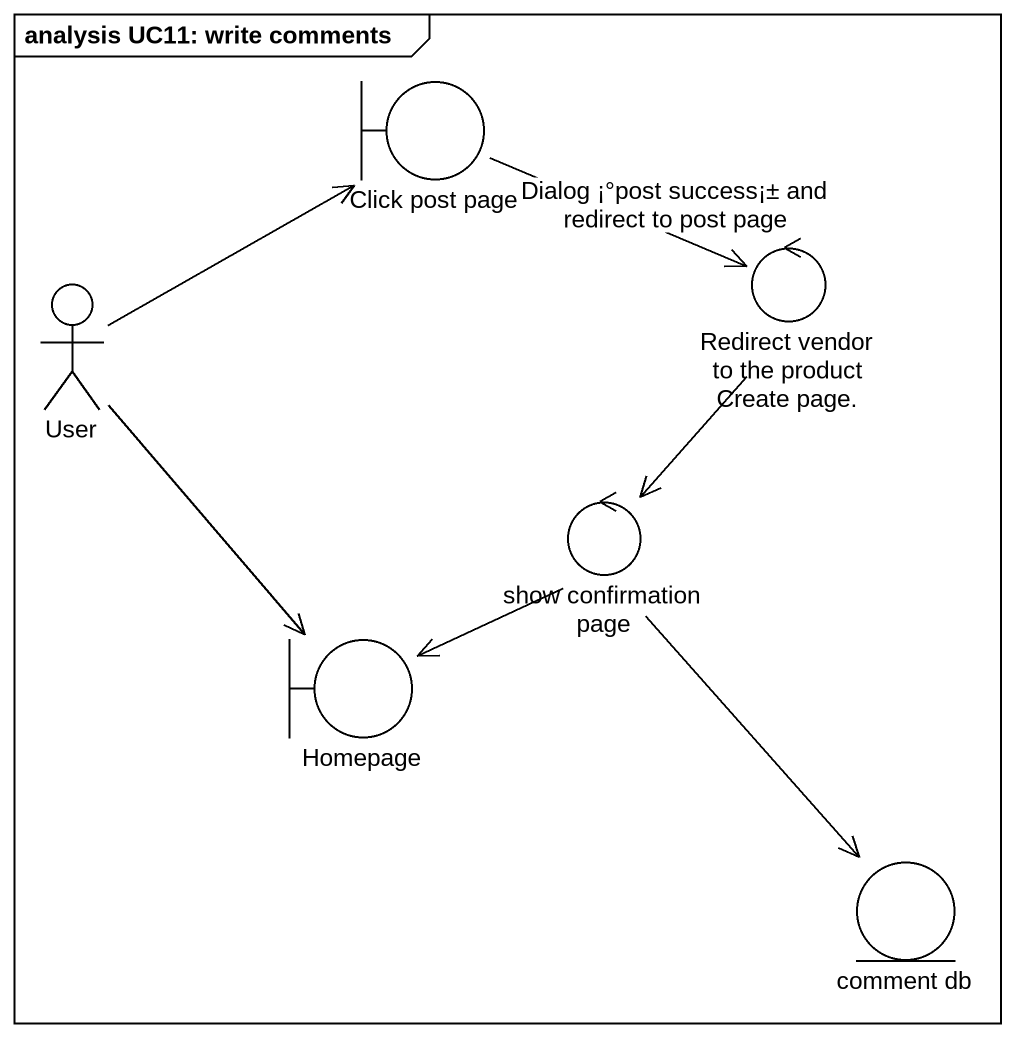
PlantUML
@startuml
mainframe analysis UC11: write comments
boundary "Click post page" as Click_post_page
actor User
control "Redirect vendor to the product Create page." as Redirect_vendor_to_the
control "show confirmation page" as show_confirmation_page
boundary Homepage
entity "comment db" as comment_db
Click_post_page -right-> Redirect_vendor_to_the : Dialog ¡°post success¡± and redirect to post page
User -up-> Click_post_page
User --> Homepage
Redirect_vendor_to_the --> show_confirmation_page
show_confirmation_page -left-> Homepage
show_confirmation_page --> comment_db
@enduml
